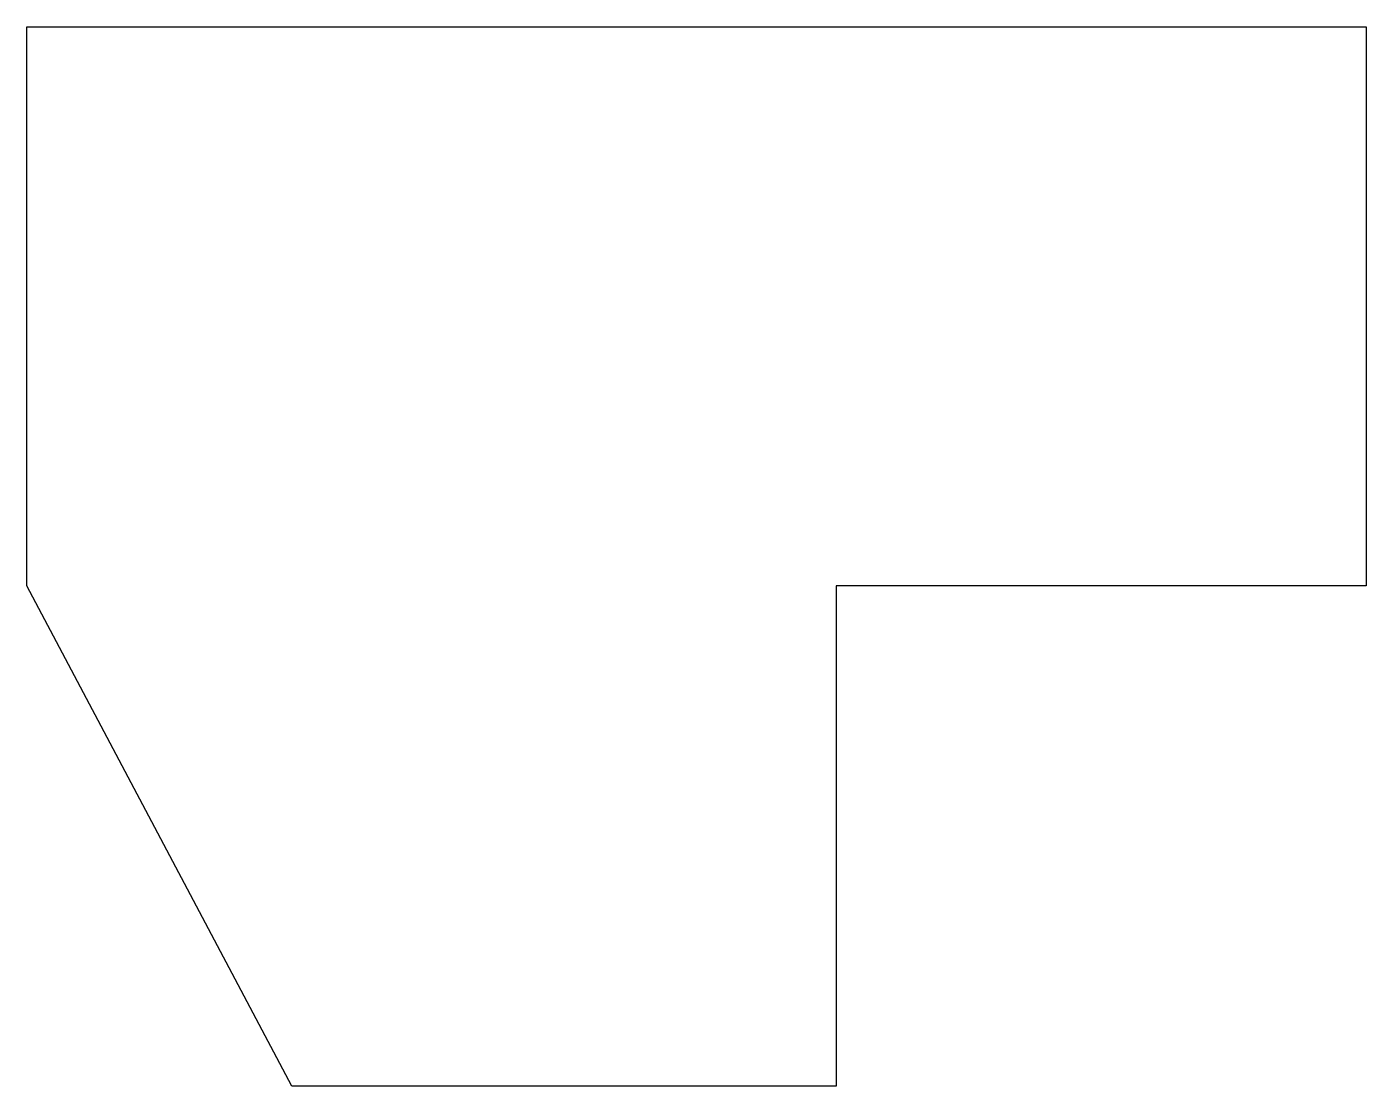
# Model space of a CAD drawing. Header units: millimetres. Extents: x 143 to 234, y -144.5 to -72.5.
import ezdxf

# ---------------------------------------------------------------- set-up
doc = ezdxf.new("R2010")
doc.units = ezdxf.units.MM

msp = doc.modelspace()

# ---------------------------------------------------------------- linework, layer by layer
for p, q in [((143, -110.5), (143, -72.5)), ((143, -72.5), (234, -72.5)), ((234, -72.5), (234, -110.5)), ((161, -144.5), (143, -110.5)), ((234, -110.5), (198, -110.5)), ((198, -110.5), (198, -144.5)), ((198, -144.5), (161, -144.5))]:
    msp.add_line(p, q)

doc.saveas('drawing.dxf')
